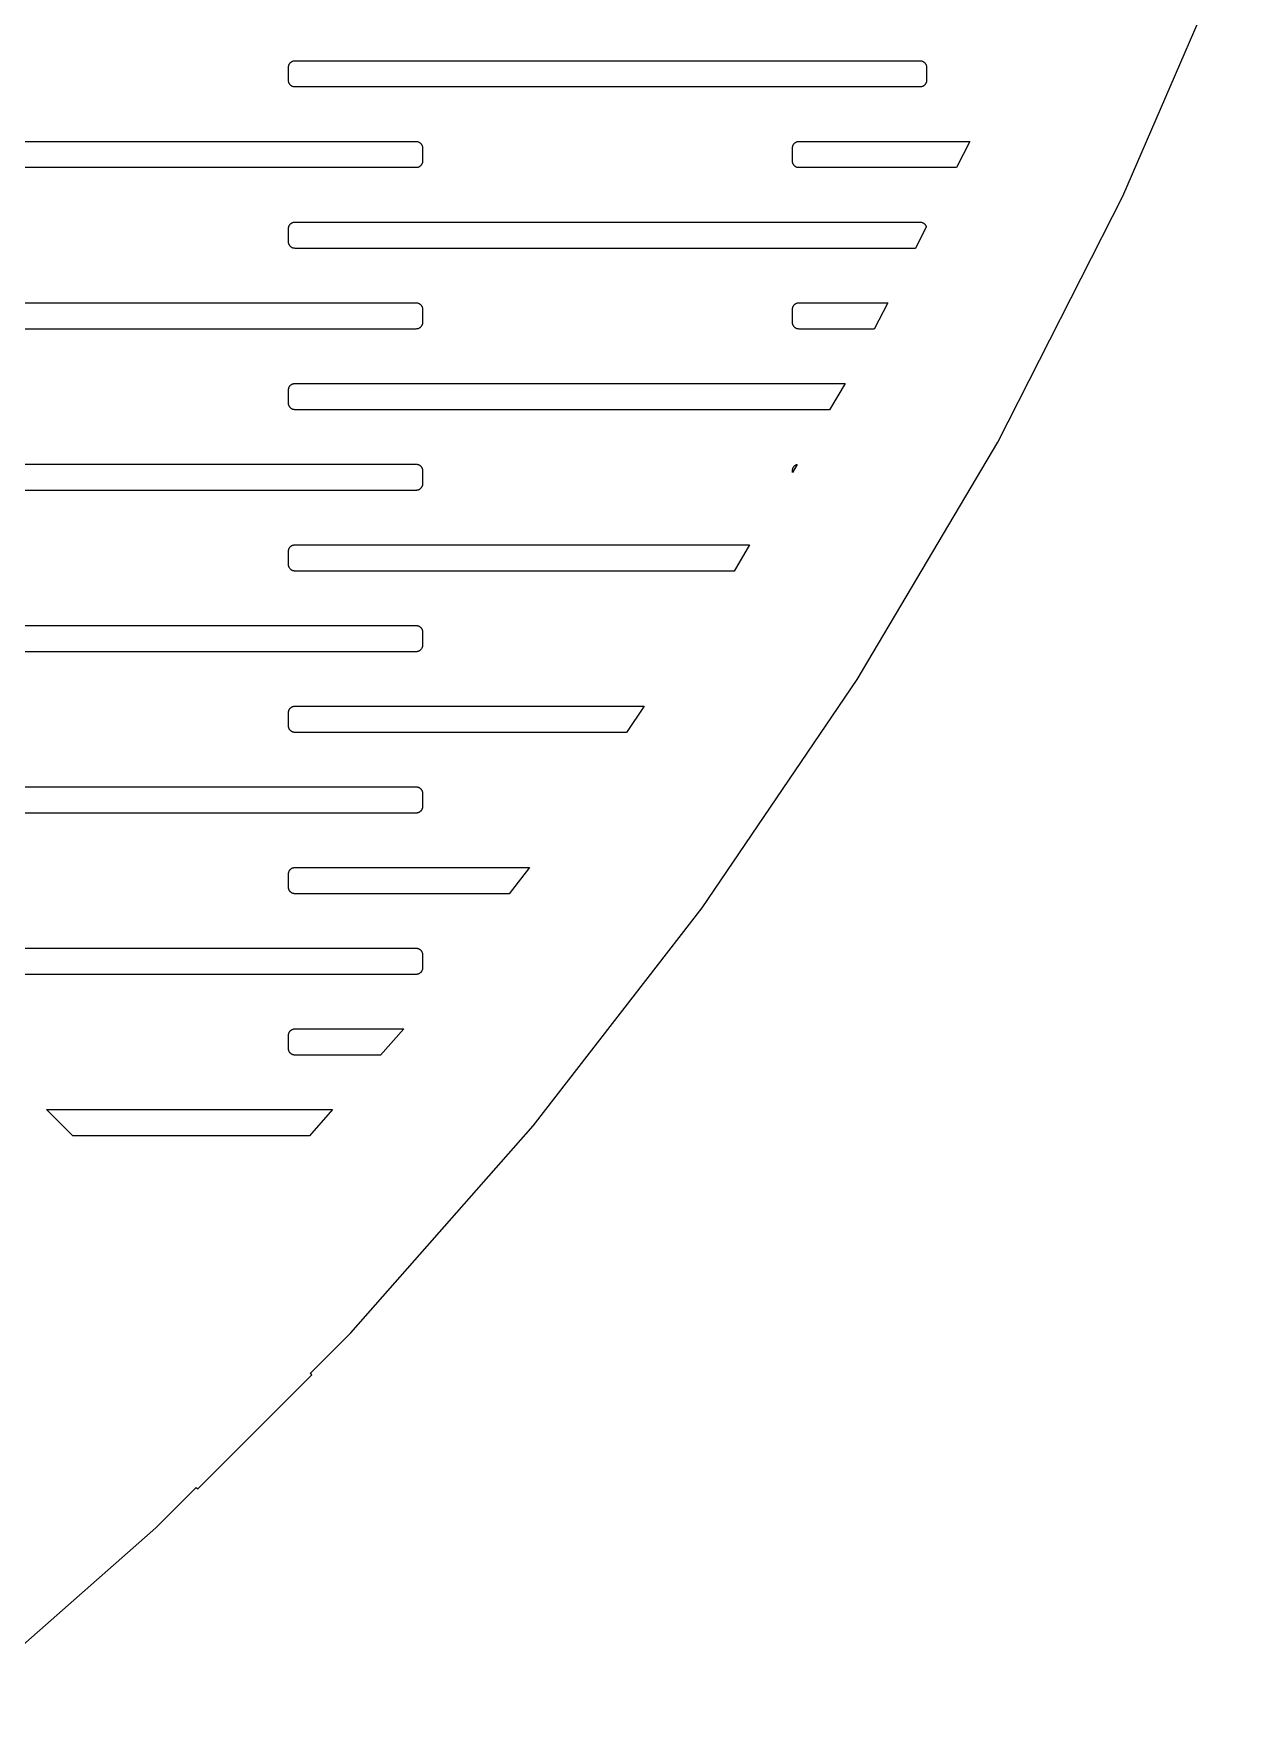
# Model space of a CAD drawing. Header units: metres. Extents: x -218 to 218, y -218 to 218.
# Drawn here: x 143 to 202.5, y -167.8 to -84.7 of the extents above; entities that cross this region are included whole.
import ezdxf

# ---------------------------------------------------------------- set-up
doc = ezdxf.new("R2010")
doc.units = ezdxf.units.M

msp = doc.modelspace()

# ---------------------------------------------------------------- linework, layer by layer
for p, q in [((197.069, -92.7335), (202.503, -80.1765)), ((155.678, -86.3268), (155.68, -86.3065)), ((155.678, -86.3472), (155.678, -86.3268)), ((155.678, -86.9972), (155.678, -86.3472)), ((155.68, -86.3065), (155.684, -86.2863)), ((155.684, -86.2863), (155.688, -86.2664)), ((155.688, -86.2664), (155.694, -86.2468)), ((155.694, -86.2468), (155.701, -86.2276)), ((155.701, -86.2276), (155.709, -86.2088)), ((155.709, -86.2088), (155.718, -86.1906)), ((155.718, -86.1906), (155.728, -86.173)), ((155.728, -86.173), (155.74, -86.1562)), ((155.74, -86.1562), (155.752, -86.14)), ((155.752, -86.14), (155.766, -86.1247)), ((155.766, -86.1247), (155.78, -86.1103)), ((155.78, -86.1103), (155.796, -86.0968)), ((155.796, -86.0968), (155.812, -86.0843)), ((155.812, -86.0843), (155.829, -86.0728)), ((155.829, -86.0728), (155.846, -86.0624)), ((155.846, -86.0624), (155.864, -86.0531)), ((155.864, -86.0531), (155.883, -86.045)), ((155.883, -86.045), (155.902, -86.0381)), ((155.902, -86.0381), (155.922, -86.0324)), ((155.922, -86.0324), (155.942, -86.028)), ((155.942, -86.028), (155.962, -86.0248)), ((155.962, -86.0248), (155.982, -86.0228)), ((155.982, -86.0228), (156.003, -86.0222)), ((156.003, -86.0222), (187.003, -86.0222)), ((187.003, -86.0222), (187.023, -86.0228)), ((187.023, -86.0228), (187.044, -86.0248)), ((187.044, -86.0248), (187.064, -86.028)), ((187.064, -86.028), (187.084, -86.0324)), ((187.084, -86.0324), (187.103, -86.0381)), ((187.103, -86.0381), (187.122, -86.045)), ((187.122, -86.045), (187.141, -86.0531)), ((187.141, -86.0531), (187.159, -86.0624)), ((187.159, -86.0624), (187.177, -86.0728)), ((187.177, -86.0728), (187.194, -86.0843)), ((187.194, -86.0843), (187.21, -86.0968)), ((187.21, -86.0968), (187.225, -86.1103)), ((187.225, -86.1103), (187.24, -86.1247)), ((187.24, -86.1247), (187.253, -86.14)), ((187.253, -86.14), (187.266, -86.1562)), ((187.266, -86.1562), (187.277, -86.173)), ((187.277, -86.173), (187.288, -86.1906)), ((187.288, -86.1906), (187.297, -86.2088)), ((187.297, -86.2088), (187.305, -86.2276)), ((187.305, -86.2276), (187.312, -86.2468)), ((187.312, -86.2468), (187.318, -86.2664)), ((187.318, -86.2664), (187.322, -86.2863)), ((187.322, -86.2863), (187.325, -86.3065)), ((187.325, -86.3065), (187.327, -86.3268)), ((187.327, -86.3268), (187.328, -86.3472)), ((187.328, -86.3472), (187.328, -86.9972)), ((155.678, -87.0176), (155.678, -86.9972)), ((155.68, -87.0379), (155.678, -87.0176)), ((155.684, -87.0581), (155.68, -87.0379)), ((155.688, -87.078), (155.684, -87.0581)), ((155.694, -87.0976), (155.688, -87.078)), ((155.701, -87.1168), (155.694, -87.0976)), ((155.709, -87.1356), (155.701, -87.1168)), ((155.718, -87.1538), (155.709, -87.1356)), ((155.728, -87.1713), (155.718, -87.1538)), ((155.74, -87.1882), (155.728, -87.1713)), ((155.752, -87.2044), (155.74, -87.1882)), ((155.766, -87.2197), (155.752, -87.2044)), ((155.78, -87.2341), (155.766, -87.2197)), ((155.796, -87.2476), (155.78, -87.2341)), ((155.812, -87.2601), (155.796, -87.2476)), ((155.829, -87.2716), (155.812, -87.2601)), ((155.846, -87.282), (155.829, -87.2716)), ((155.864, -87.2913), (155.846, -87.282)), ((155.883, -87.2994), (155.864, -87.2913)), ((155.902, -87.3063), (155.883, -87.2994)), ((187.122, -87.2994), (187.103, -87.3063)), ((187.141, -87.2913), (187.122, -87.2994)), ((187.159, -87.282), (187.141, -87.2913)), ((187.177, -87.2716), (187.159, -87.282)), ((187.194, -87.2601), (187.177, -87.2716)), ((187.21, -87.2476), (187.194, -87.2601)), ((187.225, -87.2341), (187.21, -87.2476)), ((187.24, -87.2197), (187.225, -87.2341)), ((187.253, -87.2044), (187.24, -87.2197)), ((187.266, -87.1882), (187.253, -87.2044)), ((187.277, -87.1713), (187.266, -87.1882)), ((187.288, -87.1538), (187.277, -87.1713)), ((187.297, -87.1356), (187.288, -87.1538)), ((187.305, -87.1168), (187.297, -87.1356)), ((187.312, -87.0976), (187.305, -87.1168)), ((187.318, -87.078), (187.312, -87.0976)), ((187.322, -87.0581), (187.318, -87.078)), ((187.325, -87.0379), (187.322, -87.0581)), ((187.327, -87.0176), (187.325, -87.0379)), ((187.328, -86.9972), (187.327, -87.0176)), ((155.922, -87.312), (155.902, -87.3063)), ((155.942, -87.3164), (155.922, -87.312)), ((155.962, -87.3196), (155.942, -87.3164)), ((155.982, -87.3215), (155.962, -87.3196)), ((156.003, -87.3222), (155.982, -87.3215)), ((187.003, -87.3222), (156.003, -87.3222)), ((187.023, -87.3215), (187.003, -87.3222)), ((187.044, -87.3196), (187.023, -87.3215)), ((187.064, -87.3164), (187.044, -87.3196)), ((187.084, -87.312), (187.064, -87.3164)), ((187.103, -87.3063), (187.084, -87.312)), ((137.311, -90.0222), (162.003, -90.0222)), ((162.003, -90.0222), (162.023, -90.0228)), ((162.023, -90.0228), (162.044, -90.0248)), ((162.044, -90.0248), (162.064, -90.028)), ((162.064, -90.028), (162.084, -90.0324)), ((162.084, -90.0324), (162.103, -90.0381)), ((162.103, -90.0381), (162.122, -90.045)), ((162.122, -90.045), (162.141, -90.0531)), ((162.141, -90.0531), (162.159, -90.0624)), ((162.159, -90.0624), (162.177, -90.0728)), ((162.177, -90.0728), (162.194, -90.0843)), ((162.194, -90.0843), (162.21, -90.0968)), ((162.21, -90.0968), (162.225, -90.1103)), ((162.225, -90.1103), (162.24, -90.1247)), ((162.24, -90.1247), (162.253, -90.14)), ((162.253, -90.14), (162.266, -90.1562)), ((162.266, -90.1562), (162.277, -90.173)), ((162.277, -90.173), (162.288, -90.1906)), ((162.288, -90.1906), (162.297, -90.2088)), ((162.297, -90.2088), (162.305, -90.2276)), ((162.305, -90.2276), (162.312, -90.2468)), ((162.312, -90.2468), (162.318, -90.2664)), ((162.318, -90.2664), (162.322, -90.2863)), ((162.322, -90.2863), (162.325, -90.3065)), ((162.325, -90.3065), (162.327, -90.3268)), ((162.327, -90.3268), (162.328, -90.3472)), ((162.328, -90.3472), (162.328, -90.9972)), ((180.678, -90.3268), (180.68, -90.3065)), ((180.678, -90.3472), (180.678, -90.3268)), ((180.678, -90.9972), (180.678, -90.3472)), ((180.68, -90.3065), (180.684, -90.2863)), ((180.684, -90.2863), (180.688, -90.2664)), ((180.688, -90.2664), (180.694, -90.2468)), ((180.694, -90.2468), (180.701, -90.2276)), ((180.701, -90.2276), (180.709, -90.2088)), ((180.709, -90.2088), (180.718, -90.1906)), ((180.718, -90.1906), (180.728, -90.173)), ((180.728, -90.173), (180.74, -90.1562)), ((180.74, -90.1562), (180.752, -90.14)), ((180.752, -90.14), (180.766, -90.1247)), ((180.766, -90.1247), (180.78, -90.1103)), ((180.78, -90.1103), (180.796, -90.0968)), ((180.796, -90.0968), (180.812, -90.0843)), ((180.812, -90.0843), (180.829, -90.0728)), ((180.829, -90.0728), (180.846, -90.0624)), ((180.846, -90.0624), (180.864, -90.0531)), ((180.864, -90.0531), (180.883, -90.045)), ((180.883, -90.045), (180.902, -90.0381)), ((180.902, -90.0381), (180.922, -90.0324)), ((180.922, -90.0324), (180.942, -90.028)), ((180.942, -90.028), (180.962, -90.0248)), ((180.962, -90.0248), (180.982, -90.0228)), ((180.982, -90.0228), (181.003, -90.0222)), ((181.003, -90.0222), (189.476, -90.0222)), ((189.476, -90.0222), (188.814, -91.3222)), ((162.003, -91.3222), (136.427, -91.3222)), ((162.023, -91.3215), (162.003, -91.3222)), ((162.044, -91.3196), (162.023, -91.3215)), ((162.064, -91.3164), (162.044, -91.3196)), ((162.084, -91.312), (162.064, -91.3164)), ((162.103, -91.3063), (162.084, -91.312)), ((162.122, -91.2994), (162.103, -91.3063)), ((162.141, -91.2913), (162.122, -91.2994)), ((162.159, -91.282), (162.141, -91.2913)), ((162.177, -91.2716), (162.159, -91.282)), ((162.194, -91.2601), (162.177, -91.2716)), ((162.21, -91.2476), (162.194, -91.2601)), ((162.225, -91.2341), (162.21, -91.2476)), ((162.24, -91.2197), (162.225, -91.2341)), ((162.253, -91.2044), (162.24, -91.2197)), ((162.266, -91.1882), (162.253, -91.2044)), ((162.277, -91.1713), (162.266, -91.1882)), ((162.288, -91.1538), (162.277, -91.1713)), ((162.297, -91.1356), (162.288, -91.1538)), ((162.305, -91.1168), (162.297, -91.1356)), ((162.312, -91.0976), (162.305, -91.1168)), ((162.318, -91.078), (162.312, -91.0976)), ((162.322, -91.0581), (162.318, -91.078)), ((162.325, -91.0379), (162.322, -91.0581)), ((162.327, -91.0176), (162.325, -91.0379)), ((162.328, -90.9972), (162.327, -91.0176)), ((180.678, -91.0176), (180.678, -90.9972)), ((180.68, -91.0379), (180.678, -91.0176)), ((180.684, -91.0581), (180.68, -91.0379)), ((180.688, -91.078), (180.684, -91.0581)), ((180.694, -91.0976), (180.688, -91.078)), ((180.701, -91.1168), (180.694, -91.0976)), ((180.709, -91.1356), (180.701, -91.1168)), ((180.718, -91.1538), (180.709, -91.1356)), ((180.728, -91.1713), (180.718, -91.1538)), ((180.74, -91.1882), (180.728, -91.1713)), ((180.752, -91.2044), (180.74, -91.1882)), ((180.766, -91.2197), (180.752, -91.2044)), ((180.78, -91.2341), (180.766, -91.2197)), ((180.796, -91.2476), (180.78, -91.2341)), ((180.812, -91.2601), (180.796, -91.2476)), ((180.829, -91.2716), (180.812, -91.2601)), ((180.846, -91.282), (180.829, -91.2716)), ((180.864, -91.2913), (180.846, -91.282)), ((180.883, -91.2994), (180.864, -91.2913)), ((180.902, -91.3063), (180.883, -91.2994)), ((180.922, -91.312), (180.902, -91.3063)), ((180.942, -91.3164), (180.922, -91.312)), ((180.962, -91.3196), (180.942, -91.3164)), ((180.982, -91.3215), (180.962, -91.3196)), ((181.003, -91.3222), (180.982, -91.3215)), ((188.814, -91.3222), (181.003, -91.3222)), ((190.857, -104.925), (197.069, -92.7335)), ((155.678, -94.3268), (155.68, -94.3065)), ((155.678, -94.3472), (155.678, -94.3268)), ((155.678, -94.9972), (155.678, -94.3472)), ((155.68, -94.3065), (155.684, -94.2863)), ((155.684, -94.2863), (155.688, -94.2664)), ((155.688, -94.2664), (155.694, -94.2468)), ((155.694, -94.2468), (155.701, -94.2276)), ((155.701, -94.2276), (155.709, -94.2088)), ((155.709, -94.2088), (155.718, -94.1906)), ((155.718, -94.1906), (155.728, -94.173)), ((155.728, -94.173), (155.74, -94.1562)), ((155.74, -94.1562), (155.752, -94.14)), ((155.752, -94.14), (155.766, -94.1247)), ((155.766, -94.1247), (155.78, -94.1103)), ((155.78, -94.1103), (155.796, -94.0968)), ((155.796, -94.0968), (155.812, -94.0843)), ((155.812, -94.0843), (155.829, -94.0728)), ((155.829, -94.0728), (155.846, -94.0624)), ((155.846, -94.0624), (155.864, -94.0531)), ((155.864, -94.0531), (155.883, -94.045)), ((155.883, -94.045), (155.902, -94.0381)), ((155.902, -94.0381), (155.922, -94.0324)), ((155.922, -94.0324), (155.942, -94.028)), ((155.942, -94.028), (155.962, -94.0248)), ((155.962, -94.0248), (155.982, -94.0228)), ((155.982, -94.0228), (156.003, -94.0222)), ((156.003, -94.0222), (187.003, -94.0222)), ((187.316, -94.2614), (186.776, -95.3222)), ((187.003, -94.0222), (187.023, -94.0228)), ((187.023, -94.0228), (187.044, -94.0248)), ((187.044, -94.0248), (187.064, -94.028)), ((187.064, -94.028), (187.084, -94.0324)), ((187.084, -94.0324), (187.103, -94.0381)), ((187.103, -94.0381), (187.122, -94.045)), ((187.122, -94.045), (187.141, -94.0531)), ((187.141, -94.0531), (187.159, -94.0624)), ((187.159, -94.0624), (187.177, -94.0728)), ((187.177, -94.0728), (187.194, -94.0843)), ((187.194, -94.0843), (187.21, -94.0968)), ((187.21, -94.0968), (187.225, -94.1103)), ((187.225, -94.1103), (187.24, -94.1247)), ((187.24, -94.1247), (187.253, -94.14)), ((187.253, -94.14), (187.266, -94.1562)), ((187.266, -94.1562), (187.277, -94.173)), ((187.277, -94.173), (187.288, -94.1906)), ((187.288, -94.1906), (187.297, -94.2088)), ((187.297, -94.2088), (187.305, -94.2276)), ((187.305, -94.2276), (187.312, -94.2468)), ((187.312, -94.2468), (187.316, -94.2614)), ((155.678, -95.0176), (155.678, -94.9972)), ((155.68, -95.0379), (155.678, -95.0176)), ((155.684, -95.0581), (155.68, -95.0379)), ((155.688, -95.078), (155.684, -95.0581)), ((155.694, -95.0976), (155.688, -95.078)), ((155.701, -95.1168), (155.694, -95.0976)), ((155.709, -95.1356), (155.701, -95.1168)), ((155.718, -95.1538), (155.709, -95.1356)), ((155.728, -95.1713), (155.718, -95.1538)), ((155.74, -95.1882), (155.728, -95.1713)), ((155.752, -95.2044), (155.74, -95.1882)), ((155.766, -95.2197), (155.752, -95.2044)), ((155.78, -95.2341), (155.766, -95.2197)), ((155.796, -95.2476), (155.78, -95.2341)), ((155.812, -95.2601), (155.796, -95.2476)), ((155.829, -95.2716), (155.812, -95.2601)), ((155.846, -95.282), (155.829, -95.2716)), ((155.864, -95.2913), (155.846, -95.282)), ((155.883, -95.2994), (155.864, -95.2913)), ((155.902, -95.3063), (155.883, -95.2994)), ((155.922, -95.312), (155.902, -95.3063)), ((155.942, -95.3164), (155.922, -95.312)), ((155.962, -95.3196), (155.942, -95.3164)), ((155.982, -95.3215), (155.962, -95.3196)), ((156.003, -95.3222), (155.982, -95.3215)), ((186.776, -95.3222), (156.003, -95.3222)), ((131.732, -98.0222), (162.003, -98.0222)), ((162.003, -98.0222), (162.023, -98.0228)), ((162.023, -98.0228), (162.044, -98.0248)), ((162.044, -98.0248), (162.064, -98.028)), ((162.064, -98.028), (162.084, -98.0324)), ((162.084, -98.0324), (162.103, -98.0381)), ((162.103, -98.0381), (162.122, -98.045)), ((162.122, -98.045), (162.141, -98.0531)), ((162.141, -98.0531), (162.159, -98.0624)), ((162.159, -98.0624), (162.177, -98.0728)), ((162.177, -98.0728), (162.194, -98.0843)), ((162.194, -98.0843), (162.21, -98.0968)), ((162.21, -98.0968), (162.225, -98.1103)), ((180.78, -98.1103), (180.796, -98.0968)), ((180.796, -98.0968), (180.812, -98.0843)), ((180.812, -98.0843), (180.829, -98.0728)), ((180.829, -98.0728), (180.846, -98.0624)), ((180.846, -98.0624), (180.864, -98.0531)), ((180.864, -98.0531), (180.883, -98.045)), ((180.883, -98.045), (180.902, -98.0381)), ((180.902, -98.0381), (180.922, -98.0324)), ((180.922, -98.0324), (180.942, -98.028)), ((180.942, -98.028), (180.962, -98.0248)), ((180.962, -98.0248), (180.982, -98.0228)), ((180.982, -98.0228), (181.003, -98.0222)), ((181.003, -98.0222), (185.4, -98.0222)), ((185.4, -98.0222), (184.738, -99.3222)), ((162.225, -98.1103), (162.24, -98.1247)), ((162.24, -98.1247), (162.253, -98.14)), ((162.253, -98.14), (162.266, -98.1562)), ((162.266, -98.1562), (162.277, -98.173)), ((162.277, -98.173), (162.288, -98.1906)), ((162.288, -98.1906), (162.297, -98.2088)), ((162.297, -98.2088), (162.305, -98.2276)), ((162.305, -98.2276), (162.312, -98.2468)), ((162.312, -98.2468), (162.318, -98.2664)), ((162.318, -98.2664), (162.322, -98.2863)), ((162.322, -98.2863), (162.325, -98.3065)), ((162.325, -98.3065), (162.327, -98.3268)), ((162.327, -98.3268), (162.328, -98.3472)), ((162.328, -98.3472), (162.328, -98.9972)), ((180.678, -98.3268), (180.68, -98.3065)), ((180.678, -98.3472), (180.678, -98.3268)), ((180.678, -98.9972), (180.678, -98.3472)), ((180.68, -98.3065), (180.684, -98.2863)), ((180.684, -98.2863), (180.688, -98.2664)), ((180.688, -98.2664), (180.694, -98.2468)), ((180.694, -98.2468), (180.701, -98.2276)), ((180.701, -98.2276), (180.709, -98.2088)), ((180.709, -98.2088), (180.718, -98.1906)), ((180.718, -98.1906), (180.728, -98.173)), ((180.728, -98.173), (180.74, -98.1562)), ((180.74, -98.1562), (180.752, -98.14)), ((180.752, -98.14), (180.766, -98.1247)), ((180.766, -98.1247), (180.78, -98.1103)), ((162.003, -99.3222), (131.003, -99.3222)), ((162.023, -99.3215), (162.003, -99.3222)), ((162.044, -99.3196), (162.023, -99.3215)), ((162.064, -99.3164), (162.044, -99.3196)), ((162.084, -99.312), (162.064, -99.3164)), ((162.103, -99.3063), (162.084, -99.312)), ((162.122, -99.2994), (162.103, -99.3063)), ((162.141, -99.2913), (162.122, -99.2994)), ((162.159, -99.282), (162.141, -99.2913)), ((162.177, -99.2716), (162.159, -99.282)), ((162.194, -99.2601), (162.177, -99.2716)), ((162.21, -99.2476), (162.194, -99.2601)), ((162.225, -99.2341), (162.21, -99.2476)), ((162.24, -99.2197), (162.225, -99.2341)), ((162.253, -99.2044), (162.24, -99.2197)), ((162.266, -99.1882), (162.253, -99.2044)), ((162.277, -99.1713), (162.266, -99.1882)), ((162.288, -99.1538), (162.277, -99.1713)), ((162.297, -99.1356), (162.288, -99.1538)), ((162.305, -99.1168), (162.297, -99.1356)), ((162.312, -99.0976), (162.305, -99.1168)), ((162.318, -99.078), (162.312, -99.0976)), ((162.322, -99.0581), (162.318, -99.078)), ((162.325, -99.0379), (162.322, -99.0581)), ((162.327, -99.0176), (162.325, -99.0379)), ((162.328, -98.9972), (162.327, -99.0176)), ((180.678, -99.0176), (180.678, -98.9972)), ((180.68, -99.0379), (180.678, -99.0176)), ((180.684, -99.0581), (180.68, -99.0379)), ((180.688, -99.078), (180.684, -99.0581)), ((180.694, -99.0976), (180.688, -99.078)), ((180.701, -99.1168), (180.694, -99.0976)), ((180.709, -99.1356), (180.701, -99.1168)), ((180.718, -99.1538), (180.709, -99.1356)), ((180.728, -99.1713), (180.718, -99.1538)), ((180.74, -99.1882), (180.728, -99.1713)), ((180.752, -99.2044), (180.74, -99.1882)), ((180.766, -99.2197), (180.752, -99.2044)), ((180.78, -99.2341), (180.766, -99.2197)), ((180.796, -99.2476), (180.78, -99.2341)), ((180.812, -99.2601), (180.796, -99.2476)), ((180.829, -99.2716), (180.812, -99.2601)), ((180.846, -99.282), (180.829, -99.2716)), ((180.864, -99.2913), (180.846, -99.282)), ((180.883, -99.2994), (180.864, -99.2913)), ((180.902, -99.3063), (180.883, -99.2994)), ((180.922, -99.312), (180.902, -99.3063)), ((180.942, -99.3164), (180.922, -99.312)), ((180.962, -99.3196), (180.942, -99.3164)), ((180.982, -99.3215), (180.962, -99.3196)), ((181.003, -99.3222), (180.982, -99.3215)), ((184.738, -99.3222), (181.003, -99.3222)), ((155.684, -102.286), (155.688, -102.266)), ((155.688, -102.266), (155.694, -102.247)), ((155.694, -102.247), (155.701, -102.228)), ((155.701, -102.228), (155.709, -102.209)), ((155.709, -102.209), (155.718, -102.191)), ((155.718, -102.191), (155.728, -102.173)), ((155.728, -102.173), (155.74, -102.156)), ((155.74, -102.156), (155.752, -102.14)), ((155.752, -102.14), (155.766, -102.125)), ((155.766, -102.125), (155.78, -102.11)), ((155.78, -102.11), (155.796, -102.097)), ((155.796, -102.097), (155.812, -102.084)), ((155.812, -102.084), (155.829, -102.073)), ((155.829, -102.073), (155.846, -102.062)), ((155.846, -102.062), (155.864, -102.053)), ((155.864, -102.053), (155.883, -102.045)), ((155.883, -102.045), (155.902, -102.038)), ((155.902, -102.038), (155.922, -102.032)), ((155.922, -102.032), (155.942, -102.028)), ((155.942, -102.028), (155.962, -102.025)), ((155.962, -102.025), (155.982, -102.023)), ((155.982, -102.023), (156.003, -102.022)), ((156.003, -102.022), (183.284, -102.022)), ((183.284, -102.022), (182.515, -103.322)), ((155.678, -102.327), (155.68, -102.306)), ((155.678, -102.347), (155.678, -102.327)), ((155.678, -102.997), (155.678, -102.347)), ((155.678, -103.018), (155.678, -102.997)), ((155.68, -103.038), (155.678, -103.018)), ((155.68, -102.306), (155.684, -102.286)), ((155.684, -103.058), (155.68, -103.038)), ((155.688, -103.078), (155.684, -103.058)), ((155.694, -103.098), (155.688, -103.078)), ((155.701, -103.117), (155.694, -103.098)), ((155.709, -103.136), (155.701, -103.117)), ((155.718, -103.154), (155.709, -103.136)), ((155.728, -103.171), (155.718, -103.154)), ((155.74, -103.188), (155.728, -103.171)), ((155.752, -103.204), (155.74, -103.188)), ((155.766, -103.22), (155.752, -103.204)), ((155.78, -103.234), (155.766, -103.22)), ((155.796, -103.248), (155.78, -103.234)), ((155.812, -103.26), (155.796, -103.248)), ((155.829, -103.272), (155.812, -103.26)), ((155.846, -103.282), (155.829, -103.272)), ((155.864, -103.291), (155.846, -103.282)), ((155.883, -103.299), (155.864, -103.291)), ((155.902, -103.306), (155.883, -103.299)), ((155.922, -103.312), (155.902, -103.306)), ((155.942, -103.316), (155.922, -103.312)), ((155.962, -103.32), (155.942, -103.316)), ((155.982, -103.322), (155.962, -103.32)), ((156.003, -103.322), (155.982, -103.322)), ((182.515, -103.322), (156.003, -103.322)), ((183.892, -116.702), (190.857, -104.925)), ((131.003, -106.022), (162.003, -106.022)), ((162.003, -106.022), (162.023, -106.023)), ((162.023, -106.023), (162.044, -106.025)), ((162.044, -106.025), (162.064, -106.028)), ((162.064, -106.028), (162.084, -106.032)), ((162.084, -106.032), (162.103, -106.038)), ((162.103, -106.038), (162.122, -106.045)), ((162.122, -106.045), (162.141, -106.053)), ((162.141, -106.053), (162.159, -106.062)), ((162.159, -106.062), (162.177, -106.073)), ((162.177, -106.073), (162.194, -106.084)), ((162.194, -106.084), (162.21, -106.097)), ((162.21, -106.097), (162.225, -106.11)), ((162.225, -106.11), (162.24, -106.125)), ((162.24, -106.125), (162.253, -106.14)), ((162.253, -106.14), (162.266, -106.156)), ((162.266, -106.156), (162.277, -106.173)), ((162.277, -106.173), (162.288, -106.191)), ((162.288, -106.191), (162.297, -106.209)), ((162.297, -106.209), (162.305, -106.228)), ((162.305, -106.228), (162.312, -106.247)), ((162.312, -106.247), (162.318, -106.266)), ((162.318, -106.266), (162.322, -106.286)), ((162.322, -106.286), (162.325, -106.306)), ((162.325, -106.306), (162.327, -106.327)), ((162.327, -106.327), (162.328, -106.347)), ((162.328, -106.347), (162.328, -106.997)), ((180.91, -106.036), (180.678, -106.429)), ((180.678, -106.327), (180.68, -106.306)), ((180.678, -106.347), (180.678, -106.327)), ((180.678, -106.429), (180.678, -106.347)), ((180.68, -106.306), (180.684, -106.286)), ((180.684, -106.286), (180.688, -106.266)), ((180.688, -106.266), (180.694, -106.247)), ((180.694, -106.247), (180.701, -106.228)), ((180.701, -106.228), (180.709, -106.209)), ((180.709, -106.209), (180.718, -106.191)), ((180.718, -106.191), (180.728, -106.173)), ((180.728, -106.173), (180.74, -106.156)), ((180.74, -106.156), (180.752, -106.14)), ((180.752, -106.14), (180.766, -106.125)), ((180.766, -106.125), (180.78, -106.11)), ((180.78, -106.11), (180.796, -106.097)), ((180.796, -106.097), (180.812, -106.084)), ((180.812, -106.084), (180.829, -106.073)), ((180.829, -106.073), (180.846, -106.062)), ((180.846, -106.062), (180.864, -106.053)), ((180.864, -106.053), (180.883, -106.045)), ((180.883, -106.045), (180.902, -106.038)), ((180.902, -106.038), (180.91, -106.036)), ((162.21, -107.248), (162.194, -107.26)), ((162.225, -107.234), (162.21, -107.248)), ((162.24, -107.22), (162.225, -107.234)), ((162.253, -107.204), (162.24, -107.22)), ((162.266, -107.188), (162.253, -107.204)), ((162.277, -107.171), (162.266, -107.188)), ((162.288, -107.154), (162.277, -107.171)), ((162.297, -107.136), (162.288, -107.154)), ((162.305, -107.117), (162.297, -107.136)), ((162.312, -107.098), (162.305, -107.117)), ((162.318, -107.078), (162.312, -107.098)), ((162.322, -107.058), (162.318, -107.078)), ((162.325, -107.038), (162.322, -107.058)), ((162.327, -107.018), (162.325, -107.038)), ((162.328, -106.997), (162.327, -107.018)), ((162.003, -107.322), (131.003, -107.322)), ((162.023, -107.322), (162.003, -107.322)), ((162.044, -107.32), (162.023, -107.322)), ((162.064, -107.316), (162.044, -107.32)), ((162.084, -107.312), (162.064, -107.316)), ((162.103, -107.306), (162.084, -107.312)), ((162.122, -107.299), (162.103, -107.306)), ((162.141, -107.291), (162.122, -107.299)), ((162.159, -107.282), (162.141, -107.291)), ((162.177, -107.272), (162.159, -107.282)), ((162.194, -107.26), (162.177, -107.272)), ((155.678, -110.327), (155.68, -110.306)), ((155.678, -110.347), (155.678, -110.327)), ((155.678, -110.997), (155.678, -110.347)), ((155.68, -110.306), (155.684, -110.286)), ((155.684, -110.286), (155.688, -110.266)), ((155.688, -110.266), (155.694, -110.247)), ((155.694, -110.247), (155.701, -110.228)), ((155.701, -110.228), (155.709, -110.209)), ((155.709, -110.209), (155.718, -110.191)), ((155.718, -110.191), (155.728, -110.173)), ((155.728, -110.173), (155.74, -110.156)), ((155.74, -110.156), (155.752, -110.14)), ((155.752, -110.14), (155.766, -110.125)), ((155.766, -110.125), (155.78, -110.11)), ((155.78, -110.11), (155.796, -110.097)), ((155.796, -110.097), (155.812, -110.084)), ((155.812, -110.084), (155.829, -110.073)), ((155.829, -110.073), (155.846, -110.062)), ((155.846, -110.062), (155.864, -110.053)), ((155.864, -110.053), (155.883, -110.045)), ((155.883, -110.045), (155.902, -110.038)), ((155.902, -110.038), (155.922, -110.032)), ((155.922, -110.032), (155.942, -110.028)), ((155.942, -110.028), (155.962, -110.025)), ((155.962, -110.025), (155.982, -110.023)), ((155.982, -110.023), (156.003, -110.022)), ((156.003, -110.022), (178.553, -110.022)), ((178.553, -110.022), (177.784, -111.322)), ((155.678, -111.018), (155.678, -110.997)), ((155.68, -111.038), (155.678, -111.018)), ((155.684, -111.058), (155.68, -111.038)), ((155.688, -111.078), (155.684, -111.058)), ((155.694, -111.098), (155.688, -111.078)), ((155.701, -111.117), (155.694, -111.098)), ((155.709, -111.136), (155.701, -111.117)), ((155.718, -111.154), (155.709, -111.136)), ((155.728, -111.171), (155.718, -111.154)), ((155.74, -111.188), (155.728, -111.171)), ((155.752, -111.204), (155.74, -111.188)), ((155.766, -111.22), (155.752, -111.204)), ((155.78, -111.234), (155.766, -111.22)), ((155.796, -111.248), (155.78, -111.234)), ((155.812, -111.26), (155.796, -111.248)), ((155.829, -111.272), (155.812, -111.26)), ((155.846, -111.282), (155.829, -111.272)), ((155.864, -111.291), (155.846, -111.282)), ((155.883, -111.299), (155.864, -111.291)), ((155.902, -111.306), (155.883, -111.299)), ((155.922, -111.312), (155.902, -111.306)), ((155.942, -111.316), (155.922, -111.312)), ((155.962, -111.32), (155.942, -111.316)), ((155.982, -111.322), (155.962, -111.32)), ((156.003, -111.322), (155.982, -111.322)), ((177.784, -111.322), (156.003, -111.322)), ((131.003, -114.022), (162.003, -114.022)), ((162.003, -114.022), (162.023, -114.023)), ((162.023, -114.023), (162.044, -114.025)), ((162.044, -114.025), (162.064, -114.028)), ((162.064, -114.028), (162.084, -114.032)), ((162.084, -114.032), (162.103, -114.038)), ((162.103, -114.038), (162.122, -114.045)), ((162.122, -114.045), (162.141, -114.053)), ((162.141, -114.053), (162.159, -114.062)), ((162.159, -114.062), (162.177, -114.073)), ((162.177, -114.073), (162.194, -114.084)), ((162.194, -114.084), (162.21, -114.097)), ((162.21, -114.097), (162.225, -114.11)), ((162.225, -114.11), (162.24, -114.125)), ((162.24, -114.125), (162.253, -114.14)), ((162.253, -114.14), (162.266, -114.156)), ((162.266, -114.156), (162.277, -114.173)), ((162.277, -114.173), (162.288, -114.191)), ((162.288, -114.191), (162.297, -114.209)), ((162.297, -114.209), (162.305, -114.228)), ((162.305, -114.228), (162.312, -114.247)), ((162.312, -114.247), (162.318, -114.266)), ((162.318, -114.266), (162.322, -114.286)), ((162.322, -114.286), (162.325, -114.306)), ((162.325, -114.306), (162.327, -114.327)), ((162.327, -114.327), (162.328, -114.347)), ((162.328, -114.347), (162.328, -114.997)), ((162.003, -115.322), (131.003, -115.322)), ((162.023, -115.322), (162.003, -115.322)), ((162.044, -115.32), (162.023, -115.322)), ((162.064, -115.316), (162.044, -115.32)), ((162.084, -115.312), (162.064, -115.316)), ((162.103, -115.306), (162.084, -115.312)), ((162.122, -115.299), (162.103, -115.306)), ((162.141, -115.291), (162.122, -115.299)), ((162.159, -115.282), (162.141, -115.291)), ((162.177, -115.272), (162.159, -115.282)), ((162.194, -115.26), (162.177, -115.272)), ((162.21, -115.248), (162.194, -115.26)), ((162.225, -115.234), (162.21, -115.248)), ((162.24, -115.22), (162.225, -115.234)), ((162.253, -115.204), (162.24, -115.22)), ((162.266, -115.188), (162.253, -115.204)), ((162.277, -115.171), (162.266, -115.188)), ((162.288, -115.154), (162.277, -115.171)), ((162.297, -115.136), (162.288, -115.154)), ((162.305, -115.117), (162.297, -115.136)), ((162.312, -115.098), (162.305, -115.117)), ((162.318, -115.078), (162.312, -115.098)), ((162.322, -115.058), (162.318, -115.078)), ((162.325, -115.038), (162.322, -115.058)), ((162.327, -115.018), (162.325, -115.038)), ((162.328, -114.997), (162.327, -115.018)), ((176.202, -128.018), (183.892, -116.702)), ((155.829, -118.073), (155.846, -118.062)), ((155.846, -118.062), (155.864, -118.053)), ((155.864, -118.053), (155.883, -118.045)), ((155.883, -118.045), (155.902, -118.038)), ((155.902, -118.038), (155.922, -118.032)), ((155.922, -118.032), (155.942, -118.028)), ((155.942, -118.028), (155.962, -118.025)), ((155.962, -118.025), (155.982, -118.023)), ((155.982, -118.023), (156.003, -118.022)), ((156.003, -118.022), (173.327, -118.022)), ((173.327, -118.022), (172.443, -119.322)), ((155.678, -118.327), (155.68, -118.306)), ((155.678, -118.347), (155.678, -118.327)), ((155.678, -118.997), (155.678, -118.347)), ((155.68, -118.306), (155.684, -118.286)), ((155.684, -118.286), (155.688, -118.266)), ((155.688, -118.266), (155.694, -118.247)), ((155.694, -118.247), (155.701, -118.228)), ((155.701, -118.228), (155.709, -118.209)), ((155.709, -118.209), (155.718, -118.191)), ((155.718, -118.191), (155.728, -118.173)), ((155.728, -118.173), (155.74, -118.156)), ((155.74, -118.156), (155.752, -118.14)), ((155.752, -118.14), (155.766, -118.125)), ((155.766, -118.125), (155.78, -118.11)), ((155.78, -118.11), (155.796, -118.097)), ((155.796, -118.097), (155.812, -118.084)), ((155.812, -118.084), (155.829, -118.073)), ((155.678, -119.018), (155.678, -118.997)), ((155.68, -119.038), (155.678, -119.018)), ((155.684, -119.058), (155.68, -119.038)), ((155.688, -119.078), (155.684, -119.058)), ((155.694, -119.098), (155.688, -119.078)), ((155.701, -119.117), (155.694, -119.098)), ((155.709, -119.136), (155.701, -119.117)), ((155.718, -119.154), (155.709, -119.136)), ((155.728, -119.171), (155.718, -119.154)), ((155.74, -119.188), (155.728, -119.171)), ((155.752, -119.204), (155.74, -119.188)), ((155.766, -119.22), (155.752, -119.204)), ((155.78, -119.234), (155.766, -119.22)), ((155.796, -119.248), (155.78, -119.234)), ((155.812, -119.26), (155.796, -119.248)), ((155.829, -119.272), (155.812, -119.26)), ((155.846, -119.282), (155.829, -119.272)), ((155.864, -119.291), (155.846, -119.282)), ((155.883, -119.299), (155.864, -119.291)), ((155.902, -119.306), (155.883, -119.299)), ((155.922, -119.312), (155.902, -119.306)), ((155.942, -119.316), (155.922, -119.312)), ((155.962, -119.32), (155.942, -119.316)), ((155.982, -119.322), (155.962, -119.32)), ((156.003, -119.322), (155.982, -119.322)), ((172.443, -119.322), (156.003, -119.322)), ((131.003, -122.022), (162.003, -122.022)), ((162.003, -122.022), (162.023, -122.023)), ((162.023, -122.023), (162.044, -122.025)), ((162.044, -122.025), (162.064, -122.028)), ((162.064, -122.028), (162.084, -122.032)), ((162.084, -122.032), (162.103, -122.038)), ((162.103, -122.038), (162.122, -122.045)), ((162.122, -122.045), (162.141, -122.053)), ((162.141, -122.053), (162.159, -122.062)), ((162.159, -122.062), (162.177, -122.073)), ((162.177, -122.073), (162.194, -122.084)), ((162.194, -122.084), (162.21, -122.097)), ((162.21, -122.097), (162.225, -122.11)), ((162.225, -122.11), (162.24, -122.125)), ((162.24, -122.125), (162.253, -122.14)), ((162.253, -122.14), (162.266, -122.156)), ((162.266, -122.156), (162.277, -122.173)), ((162.277, -122.173), (162.288, -122.191)), ((162.288, -122.191), (162.297, -122.209)), ((162.297, -122.209), (162.305, -122.228)), ((162.305, -122.228), (162.312, -122.247)), ((162.312, -122.247), (162.318, -122.266)), ((162.318, -122.266), (162.322, -122.286)), ((162.322, -122.286), (162.325, -122.306)), ((162.325, -123.038), (162.322, -123.058)), ((162.325, -122.306), (162.327, -122.327)), ((162.327, -123.018), (162.325, -123.038)), ((162.327, -122.327), (162.328, -122.347)), ((162.328, -122.997), (162.327, -123.018)), ((162.328, -122.347), (162.328, -122.997)), ((162.003, -123.322), (131.003, -123.322)), ((162.023, -123.322), (162.003, -123.322)), ((162.044, -123.32), (162.023, -123.322)), ((162.064, -123.316), (162.044, -123.32)), ((162.084, -123.312), (162.064, -123.316)), ((162.103, -123.306), (162.084, -123.312)), ((162.122, -123.299), (162.103, -123.306)), ((162.141, -123.291), (162.122, -123.299)), ((162.159, -123.282), (162.141, -123.291)), ((162.177, -123.272), (162.159, -123.282)), ((162.194, -123.26), (162.177, -123.272)), ((162.21, -123.248), (162.194, -123.26)), ((162.225, -123.234), (162.21, -123.248)), ((162.24, -123.22), (162.225, -123.234)), ((162.253, -123.204), (162.24, -123.22)), ((162.266, -123.188), (162.253, -123.204)), ((162.277, -123.171), (162.266, -123.188)), ((162.288, -123.154), (162.277, -123.171)), ((162.297, -123.136), (162.288, -123.154)), ((162.305, -123.117), (162.297, -123.136)), ((162.312, -123.098), (162.305, -123.117)), ((162.318, -123.078), (162.312, -123.098)), ((162.322, -123.058), (162.318, -123.078)), ((155.678, -126.327), (155.68, -126.306)), ((155.678, -126.347), (155.678, -126.327)), ((155.678, -126.997), (155.678, -126.347)), ((155.68, -126.306), (155.684, -126.286)), ((155.684, -126.286), (155.688, -126.266)), ((155.688, -126.266), (155.694, -126.247)), ((155.694, -126.247), (155.701, -126.228)), ((155.701, -126.228), (155.709, -126.209)), ((155.709, -126.209), (155.718, -126.191)), ((155.718, -126.191), (155.728, -126.173)), ((155.728, -126.173), (155.74, -126.156)), ((155.74, -126.156), (155.752, -126.14)), ((155.752, -126.14), (155.766, -126.125)), ((155.766, -126.125), (155.78, -126.11)), ((155.78, -126.11), (155.796, -126.097)), ((155.796, -126.097), (155.812, -126.084)), ((155.812, -126.084), (155.829, -126.073)), ((155.829, -126.073), (155.846, -126.062)), ((155.846, -126.062), (155.864, -126.053)), ((155.864, -126.053), (155.883, -126.045)), ((155.883, -126.045), (155.902, -126.038)), ((155.902, -126.038), (155.922, -126.032)), ((155.922, -126.032), (155.942, -126.028)), ((155.942, -126.028), (155.962, -126.025)), ((155.962, -126.025), (155.982, -126.023)), ((155.982, -126.023), (156.003, -126.022)), ((156.003, -126.022), (167.63, -126.022)), ((167.63, -126.022), (166.622, -127.322)), ((155.678, -127.018), (155.678, -126.997)), ((155.68, -127.038), (155.678, -127.018)), ((155.684, -127.058), (155.68, -127.038)), ((155.688, -127.078), (155.684, -127.058)), ((155.694, -127.098), (155.688, -127.078)), ((155.701, -127.117), (155.694, -127.098)), ((155.709, -127.136), (155.701, -127.117)), ((155.718, -127.154), (155.709, -127.136)), ((155.728, -127.171), (155.718, -127.154)), ((155.74, -127.188), (155.728, -127.171)), ((155.752, -127.204), (155.74, -127.188)), ((155.766, -127.22), (155.752, -127.204)), ((155.78, -127.234), (155.766, -127.22)), ((155.796, -127.248), (155.78, -127.234)), ((155.812, -127.26), (155.796, -127.248)), ((155.829, -127.272), (155.812, -127.26)), ((155.846, -127.282), (155.829, -127.272)), ((155.864, -127.291), (155.846, -127.282)), ((155.883, -127.299), (155.864, -127.291)), ((155.902, -127.306), (155.883, -127.299)), ((155.922, -127.312), (155.902, -127.306)), ((155.942, -127.316), (155.922, -127.312)), ((155.962, -127.32), (155.942, -127.316)), ((155.982, -127.322), (155.962, -127.32)), ((156.003, -127.322), (155.982, -127.322)), ((166.622, -127.322), (156.003, -127.322)), ((167.816, -138.829), (176.202, -128.018)), ((135.679, -130.022), (162.003, -130.022)), ((162.003, -130.022), (162.023, -130.023)), ((162.023, -130.023), (162.044, -130.025)), ((162.044, -130.025), (162.064, -130.028)), ((162.064, -130.028), (162.084, -130.032)), ((162.084, -130.032), (162.103, -130.038)), ((162.103, -130.038), (162.122, -130.045)), ((162.122, -130.045), (162.141, -130.053)), ((162.141, -130.053), (162.159, -130.062)), ((162.159, -130.062), (162.177, -130.073)), ((162.177, -130.073), (162.194, -130.084)), ((162.194, -130.084), (162.21, -130.097)), ((162.21, -130.097), (162.225, -130.11)), ((162.225, -130.11), (162.24, -130.125)), ((162.24, -130.125), (162.253, -130.14)), ((162.253, -130.14), (162.266, -130.156)), ((162.266, -130.156), (162.277, -130.173)), ((162.277, -130.173), (162.288, -130.191)), ((162.288, -130.191), (162.297, -130.209)), ((162.297, -130.209), (162.305, -130.228)), ((162.305, -130.228), (162.312, -130.247)), ((162.312, -130.247), (162.318, -130.266)), ((162.318, -130.266), (162.322, -130.286)), ((162.322, -130.286), (162.325, -130.306)), ((162.325, -130.306), (162.327, -130.327)), ((162.327, -130.327), (162.328, -130.347)), ((162.328, -130.347), (162.328, -130.997)), ((162.003, -131.322), (136.979, -131.322)), ((162.023, -131.322), (162.003, -131.322)), ((162.044, -131.32), (162.023, -131.322)), ((162.064, -131.316), (162.044, -131.32)), ((162.084, -131.312), (162.064, -131.316)), ((162.103, -131.306), (162.084, -131.312)), ((162.122, -131.299), (162.103, -131.306)), ((162.141, -131.291), (162.122, -131.299)), ((162.159, -131.282), (162.141, -131.291)), ((162.177, -131.272), (162.159, -131.282)), ((162.194, -131.26), (162.177, -131.272)), ((162.21, -131.248), (162.194, -131.26)), ((162.225, -131.234), (162.21, -131.248)), ((162.24, -131.22), (162.225, -131.234)), ((162.253, -131.204), (162.24, -131.22)), ((162.266, -131.188), (162.253, -131.204)), ((162.277, -131.171), (162.266, -131.188)), ((162.288, -131.154), (162.277, -131.171)), ((162.297, -131.136), (162.288, -131.154)), ((162.305, -131.117), (162.297, -131.136)), ((162.312, -131.098), (162.305, -131.117)), ((162.318, -131.078), (162.312, -131.098)), ((162.322, -131.058), (162.318, -131.078)), ((162.325, -131.038), (162.322, -131.058)), ((162.327, -131.018), (162.325, -131.038)), ((162.328, -130.997), (162.327, -131.018)), ((155.678, -134.327), (155.68, -134.306)), ((155.678, -134.347), (155.678, -134.327)), ((155.678, -134.997), (155.678, -134.347)), ((155.68, -134.306), (155.684, -134.286)), ((155.684, -134.286), (155.688, -134.266)), ((155.688, -134.266), (155.694, -134.247)), ((155.694, -134.247), (155.701, -134.228)), ((155.701, -134.228), (155.709, -134.209)), ((155.709, -134.209), (155.718, -134.191)), ((155.718, -134.191), (155.728, -134.173)), ((155.728, -134.173), (155.74, -134.156)), ((155.74, -134.156), (155.752, -134.14)), ((155.752, -134.14), (155.766, -134.125)), ((155.766, -134.125), (155.78, -134.11)), ((155.78, -134.11), (155.796, -134.097)), ((155.796, -134.097), (155.812, -134.084)), ((155.812, -134.084), (155.829, -134.073)), ((155.829, -134.073), (155.846, -134.062)), ((155.846, -134.062), (155.864, -134.053)), ((155.864, -134.053), (155.883, -134.045)), ((155.883, -134.045), (155.902, -134.038)), ((155.902, -134.038), (155.922, -134.032)), ((155.922, -134.032), (155.942, -134.028)), ((155.942, -134.028), (155.962, -134.025)), ((155.962, -134.025), (155.982, -134.023)), ((155.982, -134.023), (156.003, -134.022)), ((156.003, -134.022), (161.394, -134.022)), ((161.394, -134.022), (160.248, -135.322)), ((155.678, -135.018), (155.678, -134.997)), ((155.68, -135.038), (155.678, -135.018)), ((155.684, -135.058), (155.68, -135.038)), ((155.688, -135.078), (155.684, -135.058)), ((155.694, -135.098), (155.688, -135.078)), ((155.701, -135.117), (155.694, -135.098)), ((155.709, -135.136), (155.701, -135.117)), ((155.718, -135.154), (155.709, -135.136)), ((155.728, -135.171), (155.718, -135.154)), ((155.74, -135.188), (155.728, -135.171)), ((155.752, -135.204), (155.74, -135.188)), ((155.766, -135.22), (155.752, -135.204)), ((155.78, -135.234), (155.766, -135.22)), ((155.796, -135.248), (155.78, -135.234)), ((155.812, -135.26), (155.796, -135.248)), ((155.829, -135.272), (155.812, -135.26)), ((155.846, -135.282), (155.829, -135.272)), ((155.864, -135.291), (155.846, -135.282)), ((155.883, -135.299), (155.864, -135.291)), ((155.902, -135.306), (155.883, -135.299)), ((155.922, -135.312), (155.902, -135.306)), ((155.942, -135.316), (155.922, -135.312)), ((155.962, -135.32), (155.942, -135.316)), ((155.982, -135.322), (155.962, -135.32)), ((156.003, -135.322), (155.982, -135.322)), ((160.248, -135.322), (156.003, -135.322)), ((144.979, -139.322), (143.679, -138.022)), ((143.679, -138.022), (157.867, -138.022)), ((157.867, -138.022), (156.721, -139.322)), ((158.767, -149.092), (167.816, -138.829)), ((156.721, -139.322), (144.979, -139.322)), ((156.758, -151.101), (158.767, -149.092)), ((151.177, -156.834), (156.834, -151.177)), ((156.834, -151.177), (156.758, -151.101)), ((149.092, -158.767), (151.101, -156.758)), ((151.101, -156.758), (151.177, -156.834)), ((138.829, -167.816), (149.092, -158.767))]:
    msp.add_line(p, q)

doc.saveas('drawing.dxf')
